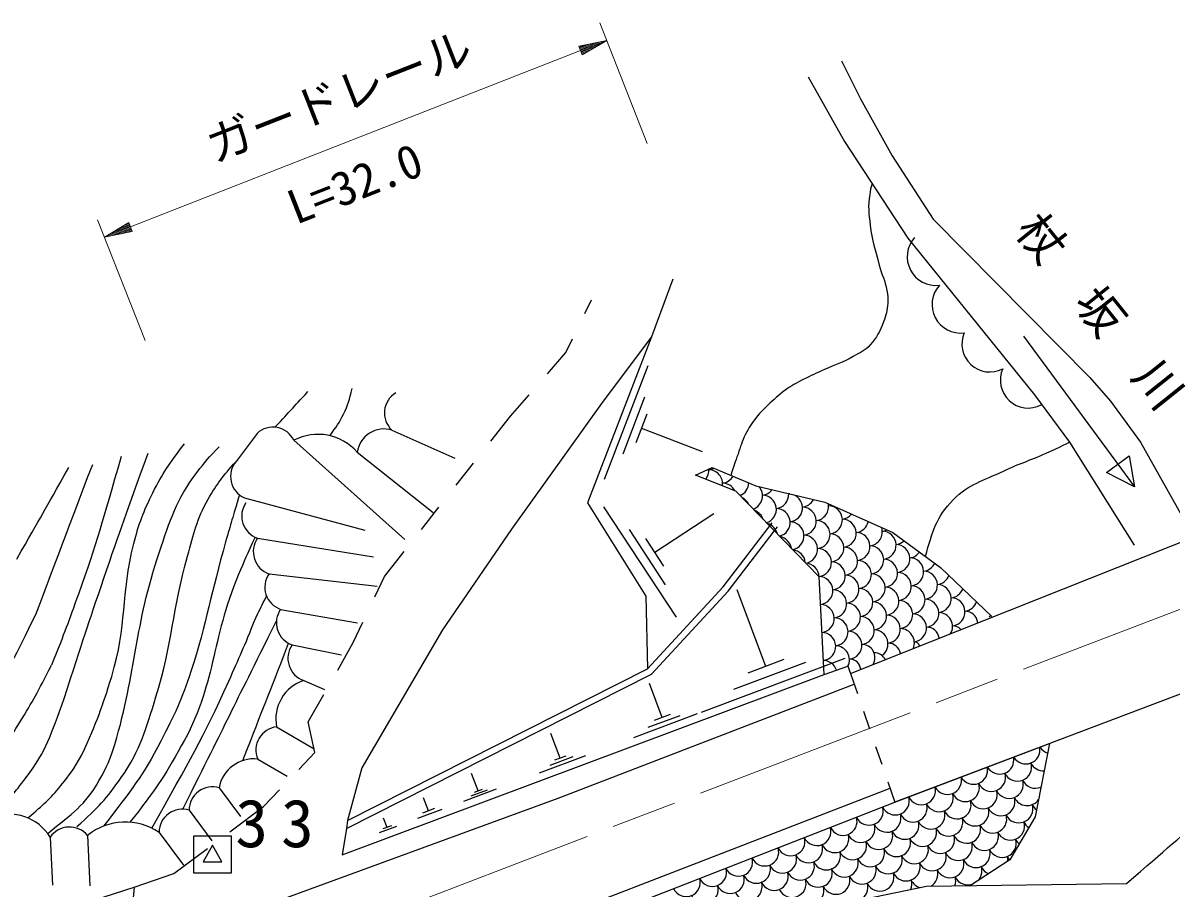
# Model space of a CAD drawing. Units: millimetres, scale not verified. Extents: x 40000 to 680000, y 20000 to 380000.
# Drawn here: x 356894 to 418299, y 271048 to 317347 of the extents above; entities that cross this region are included whole.
import ezdxf
from ezdxf.enums import TextEntityAlignment as Align

# ---------------------------------------------------------------- set-up
doc = ezdxf.new("R2010")
doc.units = ezdxf.units.MM
doc.header["$LTSCALE"] = 1000
doc.linetypes.add('CHAIN', pattern=[18.5, 12, -1.5, 3.5, -1.5])
for name, color, linetype, lineweight in [('M-BGD', 7, 'Continuous', 25), ('M-BMK', 2, 'CHAIN', 13), ('M-BMK-SRVR', 3, 'Continuous', 25), ('M-STR-HTXT', 7, 'Continuous', 13), ('M-STR-STR1', 1, 'Continuous', 25)]:
    doc.layers.add(name, color=color, linetype=linetype, lineweight=lineweight)
doc.styles.add('ＭＳ ゴシック', font='')
doc.styles.get('ＭＳ ゴシック').set_extended_font_data('MS Gothic')

msp = doc.modelspace()

# ---------------------------------------------------------------- linework, layer by layer
at = {"layer": 'M-BGD'}
for p, q in [((386940, 301795), (387295, 302534)), ((385936, 299704), (386291, 300443)), ((410416, 300578), (416343, 292524)), ((384948, 298571), (385936, 299704)), ((387995, 292926), (390340, 299015)), ((382976, 296307), (383963, 297440)), ((388987, 294292), (390159, 297336)), ((381920, 294962), (382976, 296307)), ((389686, 294897), (390272, 296419)), ((369416, 295383), (368293, 293883)), ((376625, 295558), (379991, 294062)), ((389979, 295658), (393226, 294407)), ((371381, 295013), (377322, 289695)), ((374774, 294375), (378832, 291151)), ((414850, 293288), (416058, 294177)), ((416058, 294177), (416343, 292524)), ((380066, 292603), (380993, 293783)), ((416343, 292524), (414850, 293288)), ((368737, 291933), (375187, 290204)), ((378213, 290244), (379140, 291424)), ((391844, 285546), (387964, 291452)), ((390692, 289017), (393841, 291086)), ((391268, 287281), (389328, 290234)), ((369439, 289769), (375648, 288773)), ((391177, 288278), (390207, 289755)), ((376231, 287720), (377287, 289064)), ((370057, 287867), (375845, 287211)), ((375717, 286633), (376231, 287720)), ((396633, 282912), (395098, 287010)), ((370675, 285964), (374790, 285235)), ((374563, 284189), (375077, 285277)), ((371293, 284062), (373938, 283525)), ((373726, 282714), (374563, 284189)), ((400859, 283326), (393174, 280449)), ((398746, 283119), (394904, 281680)), ((397593, 283271), (395672, 282552)), ((373969, 272830), (399738, 282479)), ((399738, 282479), (401019, 282922)), ((371911, 282160), (373014, 281670)), ((391084, 280182), (390407, 281992)), ((372149, 279935), (372986, 281410)), ((392951, 280365), (389557, 279094)), ((392018, 280273), (390321, 279638)), ((391509, 280341), (390660, 280023)), ((370461, 279675), (372466, 278505)), ((372512, 278297), (372149, 279935)), ((385625, 277998), (385130, 279320)), ((371653, 277394), (372512, 278297)), ((369453, 277947), (371031, 277027)), ((386987, 278132), (384509, 277204)), ((386306, 278065), (385067, 277601)), ((385934, 278114), (385315, 277883)), ((381240, 276245), (380892, 277174)), ((367383, 276411), (368521, 274877)), ((382199, 276339), (380456, 275686)), ((381458, 276327), (381022, 276163)), ((369759, 275406), (370619, 276308)), ((378583, 275182), (378324, 275874)), ((381719, 276292), (380848, 275966)), ((365777, 275220), (366999, 273573)), ((367959, 274063), (369759, 275406)), ((379296, 275252), (377999, 274767)), ((378907, 275304), (378259, 275061)), ((374249, 274658), (374207, 274235)), ((376368, 274296), (376183, 274790)), ((364171, 274028), (365476, 272269)), ((374207, 274235), (373969, 272830)), ((376877, 274346), (375951, 274000)), ((376599, 274383), (376136, 274210)), ((358353, 273771), (358467, 271203)), ((360351, 273860), (360470, 271169)), ((364956, 271823), (366756, 273166)), ((362850, 271095), (364956, 271823)), ((362850, 271095), (362771, 270347))]:
    msp.add_line(p, q, dxfattribs=at)
for points in [[(400669, 315313), (401685, 313281), (403378, 310233), (405580, 306846), (413962, 298380), (415062, 297110), (416671, 294908), (419042, 290675)], [(398891, 314466), (400838, 310995), (404225, 305830), (410998, 297448), (412861, 294908), (416332, 289405)], [(391646, 303634), (390505, 300556), (387933, 297110), (383022, 290250), (379334, 284875), (375025, 277489), (374249, 274658)], [(390505, 300556), (387083, 291672), (390209, 286671), (390293, 282783)], [(392864, 293151), (393748, 293550), (396088, 292579), (399777, 291695), (403416, 290068), (405972, 288208), (408722, 285587)], [(399738, 282479), (399475, 287705), (395021, 292288), (392864, 293151)], [(374249, 274658), (390293, 282783), (394341, 287172), (396972, 290591)], [(374207, 274235), (390513, 282491), (394616, 286940), (397257, 290371)], [(276717, 274334), (282644, 271879), (288486, 269678), (293227, 267984), (297630, 266545), (300339, 265698), (304742, 264598), (309652, 263582), (313462, 262989), (318288, 262396), (322606, 262058), (324892, 261973), (329718, 261973), (332682, 262058), (342757, 263074), (352663, 265190), (359098, 266884), (370274, 270270), (385514, 275858), (401348, 281968)], [(385407, 268560), (403524, 275647), (411802, 278785), (411031, 274860), (409673, 272563)], [(411802, 278785), (411031, 274860), (409673, 272563), (407570, 271179)], [(279003, 263243), (284422, 261042), (299069, 255877), (304742, 254438), (308298, 253676), (317780, 252406), (323453, 252067), (328702, 252067), (334629, 252321), (337423, 252575), (340132, 252914), (344620, 253676), (347752, 254353), (351478, 255284), (353848, 255962), (358420, 257570), (364601, 259941), (369681, 262058), (384836, 269254), (403268, 276389)], [(296783, 272218), (297721, 271867), (303726, 269932), (305758, 269339), (308552, 268492), (309568, 268408), (312277, 267815), (312954, 267646), (316680, 266884), (324723, 266037), (328872, 265868), (332936, 265868), (337084, 265952), (341656, 266460), (344620, 266799), (345890, 266968), (351393, 267900), (354018, 268492), (357912, 269508), (362850, 271095)], [(293058, 257147), (300560, 254696), (308964, 252828), (314350, 251954), (320999, 251445), (327404, 251396), (334271, 251566), (342764, 252585), (349194, 253823), (354168, 255327), (363194, 258530), (370543, 261594), (371255, 261513), (386205, 266727), (389247, 267844), (405223, 271149), (415911, 271286)]]:
    msp.add_lwpolyline(points, dxfattribs=at)
for centre, radius, start, end in [((405718, 304832), 1532, 137.85788, 277.21977), ((407047, 302284), 1532, 137.85788, 277.21977), ((408605, 300160), 1494, 156.13183, 297.52967), ((410662, 298231), 1494, 156.13183, 297.52967), ((377474, 296475), 1250, 120.96376, 227.22396), ((370260, 294461), 1250, 26.21442, 132.47462), ((376209, 294169), 1450, 73.34226, 171.8429), ((372670, 292529), 2799, 41.257, 117.43204), ((369246, 293074), 1250, 139.67416, 245.93437), ((392828, 293395), 752, 321.71124, 5.86692), ((393489, 294179), 752, 276.83697, 297.57197), ((393565, 292681), 752, 351.71459, 88.93723), ((394226, 293466), 752, 276.83697, 329.42804), ((394302, 291967), 752, 26.89627, 88.93723), ((394963, 292752), 752, 292.1771, 358.66894), ((395700, 292038), 752, 289.6032, 41.66434), ((396361, 292822), 752, 276.83697, 323.00223), ((395039, 291254), 752, 24.57397, 63.78521), ((396437, 291324), 752, 286.97526, 88.93723), ((397098, 292108), 752, 276.83697, 3.72065), ((397759, 292893), 752, 276.83697, 279.02293), ((397835, 291395), 752, 84.41078, 88.93723), ((397835, 291395), 752, 276.83697, 68.6231), ((398496, 292179), 752, 276.83697, 333.27372), ((369844, 290952), 1250, 144.86299, 251.12319), ((395775, 290540), 752, 18.43845, 69.92073), ((397174, 290610), 752, 284.28378, 88.93723), ((398572, 290681), 752, 276.83697, 88.93723), ((399233, 291465), 752, 276.83697, 10.94036), ((399895, 292249), 752, 276.83697, 288.39685), ((399970, 290751), 752, 276.83697, 88.93723), ((396512, 289826), 752, 13.44079, 74.9184), ((397911, 289897), 752, 281.5175, 88.93723), ((399309, 289967), 752, 276.83697, 88.93723), ((400631, 291536), 752, 276.83697, 320.20709), ((400707, 290038), 752, 276.83697, 88.93723), ((401368, 290822), 752, 276.83697, 347.21997), ((397249, 289112), 752, 9.0893, 79.26988), ((398647, 289183), 752, 278.66273, 88.93723), ((400046, 289253), 752, 276.83697, 88.93723), ((401444, 289324), 752, 276.83697, 88.93723), ((402105, 290108), 752, 276.83697, 17.42891), ((402767, 290892), 752, 276.83697, 295.47644), ((402842, 289394), 752, 276.83697, 88.93723), ((370462, 289049), 1250, 144.86299, 251.12319), ((399384, 288469), 752, 276.83697, 88.93723), ((400783, 288539), 752, 276.83697, 88.93723), ((402181, 288610), 752, 276.83697, 88.93723), ((403503, 290179), 752, 276.83697, 313.15193), ((403579, 288681), 752, 276.83697, 88.93723), ((397986, 288398), 752, 5.16522, 83.19397), ((402918, 287896), 752, 276.83697, 88.93723), ((404240, 289465), 752, 276.83697, 324.14998), ((404316, 287967), 752, 276.83697, 88.93723), ((398723, 287685), 752, 1.54843, 86.81075), ((400121, 287755), 752, 276.83697, 88.93723), ((401519, 287826), 752, 276.83697, 88.93723), ((404977, 288751), 752, 276.83697, 335.15548), ((405053, 287253), 752, 276.83697, 88.93723), ((371080, 287147), 1250, 144.86299, 251.12319), ((399460, 286971), 752, 276.83697, 88.93723), ((400858, 287041), 752, 276.83697, 88.93723), ((402256, 287112), 752, 276.83697, 88.93723), ((403655, 287182), 752, 276.83697, 88.93723), ((405714, 288037), 752, 276.83697, 340.00761), ((400197, 286257), 752, 276.83697, 88.93723), ((401595, 286328), 752, 276.83697, 88.93723), ((402993, 286398), 752, 276.83697, 88.93723), ((404391, 286469), 752, 276.83697, 88.93723), ((405790, 286539), 752, 276.83697, 88.93723), ((406451, 287323), 752, 276.83697, 340.70685), ((399535, 285473), 752, 276.83697, 88.93723), ((400934, 285543), 752, 276.83697, 88.93723), ((402332, 285614), 752, 276.83697, 88.93723), ((403730, 285684), 752, 276.83697, 88.93723), ((405128, 285755), 752, 276.83697, 88.93723), ((406527, 285825), 752, 276.83697, 88.93723), ((407188, 286610), 752, 276.83697, 341.40998), ((371697, 285245), 1250, 144.86299, 251.12319), ((401671, 284830), 752, 276.83697, 88.93723), ((403069, 284900), 752, 276.83697, 88.93723), ((404467, 284971), 752, 276.83697, 88.93723), ((405869, 285048), 745, 329.14747, 89.20312), ((407293, 285198), 666, 3.80663, 91.36469), ((407925, 285896), 752, 331.7792, 342.11715), ((400272, 284759), 752, 276.83697, 88.93723), ((403793, 284158), 780, 338.85335, 88.05224), ((405226, 284330), 678, 7.92936, 90.65278), ((406631, 284528), 551, 40.05939, 91.54379), ((399611, 283975), 752, 276.83697, 88.93723), ((401009, 284045), 752, 276.83697, 88.93723), ((402406, 284113), 754, 304.93213, 88.80387), ((372315, 283343), 1250, 144.86299, 251.12319), ((400348, 283261), 752, 333.23002, 88.93723), ((401767, 283386), 697, 328.12006, 90.6101), ((403160, 283465), 688, 11.60981, 90.13787), ((404577, 283942), 283, 13.65413, 94.18962), ((399687, 282477), 752, 17.98155, 88.93723), ((401118, 282716), 583, 3.89573, 91.8618), ((402418, 282949), 688, 28.78127, 90.13787), ((372591, 280098), 2172, 108.26321, 191.22391), ((370605, 278433), 1250, 96.61346, 202.87367), ((410533, 278444), 752, 210.78965, 10.734), ((411930, 278990), 752, 212.00923, 252.31639), ((369238, 276075), 1885, 83.42733, 169.71874), ((409136, 277897), 752, 209.57464, 11.94901), ((410090, 277519), 752, 205.31243, 17.41269), ((411486, 278065), 752, 205.31243, 272.02797), ((406342, 276805), 752, 207.15599, 14.36766), ((407739, 277351), 752, 208.36361, 13.16004), ((408693, 276972), 752, 205.31243, 17.41269), ((367027, 275213), 1250, 73.44293, 179.70313), ((404945, 276258), 752, 205.95122, 15.57243), ((407296, 276426), 752, 205.31243, 17.41269), ((409646, 276594), 752, 205.31243, 17.41269), ((411043, 277140), 752, 205.31243, 293.5753), ((411996, 276761), 752, 205.31243, 208.31231), ((410600, 276215), 752, 13.27332, 17.41269), ((403548, 275712), 752, 205.31243, 16.77491), ((405899, 275880), 752, 205.31243, 17.41269), ((406852, 275501), 752, 205.31243, 17.41269), ((408249, 276047), 752, 205.31243, 17.41269), ((409203, 275669), 752, 205.31243, 17.41269), ((410600, 276215), 752, 205.31243, 324.51055), ((365421, 274022), 1250, 73.44293, 179.70313), ((402151, 275165), 752, 205.31243, 17.41269), ((404502, 275333), 752, 205.31243, 17.41269), ((405455, 274954), 752, 205.31243, 17.41269), ((407806, 275122), 752, 205.31243, 17.41269), ((410156, 275290), 752, 205.31243, 17.41269), ((411553, 275836), 752, 205.31243, 233.37799), ((356128, 272386), 2621, 31.90716, 109.6675), ((362374, 271373), 3206, 55.9177, 129.13453), ((400754, 274619), 752, 205.31243, 17.41269), ((403105, 274787), 752, 205.31243, 17.41269), ((404058, 274408), 752, 205.31243, 17.41269), ((406409, 274576), 752, 205.31243, 17.41269), ((408759, 274743), 752, 205.31243, 17.41269), ((409713, 274365), 752, 205.31243, 17.41269), ((411110, 274911), 752, 205.31243, 236.23481), ((359385, 273066), 1250, 39.39601, 145.65622), ((399358, 274073), 752, 205.31243, 17.41269), ((400311, 273694), 752, 205.31243, 17.41269), ((401708, 274240), 752, 205.31243, 17.41269), ((402661, 273862), 752, 205.31243, 17.41269), ((405012, 274029), 752, 205.31243, 17.41269), ((405965, 273651), 752, 205.31243, 17.41269), ((407362, 274197), 752, 205.31243, 17.41269), ((408316, 273818), 752, 205.31243, 17.41269), ((397961, 273526), 752, 205.31243, 17.41269), ((398914, 273148), 752, 205.31243, 17.41269), ((401264, 273315), 752, 205.31243, 17.41269), ((403615, 273483), 752, 205.31243, 17.41269), ((404568, 273104), 752, 205.31243, 17.41269), ((406919, 273272), 752, 205.31243, 17.41269), ((409269, 273440), 752, 205.31243, 17.41269), ((410666, 273986), 752, 205.31243, 229.37908), ((395167, 272433), 752, 205.31243, 17.41269), ((396564, 272980), 752, 205.31243, 17.41269), ((397517, 272601), 752, 205.31243, 17.41269), ((399867, 272769), 752, 205.31243, 17.41269), ((402218, 272936), 752, 205.31243, 17.41269), ((403171, 272558), 752, 205.31243, 17.41269), ((405522, 272725), 752, 205.31243, 17.41269), ((407872, 272893), 752, 205.31243, 17.41269), ((410223, 273061), 752, 205.31243, 222.01136), ((408826, 272514), 752, 358.94538, 17.41269), ((393770, 271887), 752, 205.31243, 17.41269), ((396120, 272055), 752, 205.31243, 17.41269), ((398471, 272222), 752, 205.31243, 17.41269), ((399424, 271844), 752, 205.31243, 17.41269), ((400821, 272390), 752, 205.31243, 17.41269), ((401774, 272011), 752, 205.31243, 17.41269), ((404125, 272179), 752, 205.31243, 17.41269), ((406475, 272347), 752, 205.31243, 17.41269), ((407429, 271968), 752, 314.81921, 17.41269), ((408826, 272514), 752, 205.31243, 247.78086), ((392373, 271341), 752, 205.31243, 17.41269), ((394723, 271508), 752, 205.31243, 17.41269), ((397074, 271676), 752, 205.31243, 17.41269), ((398027, 271297), 752, 205.31243, 17.41269), ((400377, 271465), 752, 205.31243, 17.41269), ((402728, 271633), 752, 205.31243, 17.41269), ((403681, 271254), 752, 338.14124, 17.41269), ((405078, 271800), 752, 205.31243, 254.30296), ((405078, 271800), 752, 300.35948, 17.41269), ((406032, 271422), 752, 340.29318, 17.41269), ((407429, 271968), 752, 205.31243, 291.90704), ((393326, 270962), 752, 205.31243, 17.41269), ((395677, 271130), 752, 205.31243, 17.41269), ((398981, 270919), 752, 205.31243, 17.41269), ((401331, 271086), 752, 296.34397, 17.41269)]:
    msp.add_arc(centre, radius, start, end, dxfattribs=at)
for points, knots in [([(402314, 308745), (402234, 308486), (402221, 308392), (402181, 308163), (402071, 307532), (402138, 307161), (402207, 306524), (402300, 305673), (402475, 305215), (402691, 304387), (402830, 303853), (403005, 303578), (403102, 303034), (403149, 302770), (403161, 302616), (403143, 302348), (403117, 301948), (403073, 301717), (402925, 301344), (402720, 300826), (402567, 300537), (402207, 300112), (401928, 299781), (401666, 299705), (401292, 299487), (400725, 299158), (400358, 299070), (399763, 298796), (399315, 298589), (399055, 298490), (398619, 298260), (398232, 298056), (398007, 297949), (397656, 297688), (397267, 297398), (397068, 297210), (396720, 296871), (396478, 296636), (396333, 296510), (396127, 296242), (395869, 295907), (395734, 295708), (395540, 295332), (395337, 294940), (395288, 294691), (395139, 294276), (394980, 293833), (394933, 293686), (394754, 293133)], [0, 0, 0, 0, 1, 1, 1, 2, 2, 2, 3, 3, 3, 4, 4, 4, 5, 5, 5, 6, 6, 6, 7, 7, 7, 8, 8, 8, 9, 9, 9, 10, 10, 10, 11, 11, 11, 12, 12, 12, 13, 13, 13, 14, 14, 14, 15, 15, 15, 16, 16, 16, 16]), ([(373304, 295255), (373677, 295756), (373806, 295934), (374040, 296418), (374287, 296926), (374342, 297151), (374507, 297787)], [0, 0, 0, 0, 1, 1, 1, 2, 2, 2, 2]), ([(360029, 278144), (360889, 280038), (361120, 280686), (361638, 282378), (362463, 285070), (362135, 286759), (362823, 289490), (363099, 290586), (363338, 291186), (363839, 292199), (364379, 293293), (364679, 293680), (365532, 294824)], [0, 0, 0, 0, 1, 1, 1, 2, 2, 2, 3, 3, 3, 4, 4, 4, 4]), ([(405163, 288797), (405544, 290139), (405729, 290885), (406652, 291827), (407499, 292690), (408246, 292846), (409338, 293367), (410274, 293814), (410845, 293958), (411786, 294394), (412208, 294590), (412349, 294653), (412861, 294908)], [0, 0, 0, 0, 1, 1, 1, 2, 2, 2, 3, 3, 3, 4, 4, 4, 4]), ([(358215, 273971), (359552, 275063), (360202, 275453), (360960, 276790), (361370, 277511), (361573, 277941), (361807, 278737), (362968, 282677), (362858, 285092), (364178, 288982), (364777, 290747), (365070, 291824), (366210, 293300), (366639, 293856), (366812, 294096), (367395, 294654)], [0, 0, 0, 0, 1, 1, 1, 2, 2, 2, 3, 3, 3, 4, 4, 4, 5, 5, 5, 5]), ([(362146, 294146), (361120, 290602), (360875, 289617), (359860, 286780), (359323, 285283), (359144, 284779), (358420, 282970)], [0, 0, 0, 0, 1, 1, 1, 2, 2, 2, 2]), ([(359098, 281192), (360106, 284318), (360367, 285126), (361223, 287633), (362117, 290253), (362419, 291087), (363585, 294316)], [0, 0, 0, 0, 1, 1, 1, 2, 2, 2, 2]), ([(359775, 274334), (360939, 275382), (361357, 275825), (362146, 276959), (363194, 278467), (363460, 279524), (364008, 281277), (364909, 284156), (364868, 285913), (365702, 288812), (366052, 290029), (366173, 290762), (366802, 291860), (367290, 292712), (367546, 293042), (368293, 293883)], [0, 0, 0, 0, 1, 1, 1, 2, 2, 2, 3, 3, 3, 4, 4, 4, 5, 5, 5, 5]), ([(368470, 292095), (368105, 290877), (368017, 290560), (367734, 289574), (366959, 286876), (366733, 285304), (365871, 282632), (365384, 281123), (364992, 280313), (364262, 278906), (363277, 277005), (362734, 276367), (361202, 274357)], [0, 0, 0, 0, 1, 1, 1, 2, 2, 2, 3, 3, 3, 4, 4, 4, 4]), ([(369305, 289824), (368853, 288877), (368749, 288593), (368411, 287796), (366941, 284330), (367228, 281923), (365363, 278652), (364410, 276980), (363997, 276291), (362602, 274570)], [0, 0, 0, 0, 1, 1, 1, 2, 2, 2, 3, 3, 3, 3]), ([(351037, 276784), (352119, 277823), (352427, 278092), (353256, 278991), (353557, 279318), (353731, 279497), (354018, 279838), (354397, 280288), (354598, 280550), (354949, 281023), (356194, 282699), (356460, 283456), (357574, 285680)], [0, 0, 0, 0, 1, 1, 1, 2, 2, 2, 3, 3, 3, 4, 4, 4, 4]), ([(363786, 274251), (365839, 277943), (366486, 278956), (367903, 282124), (368490, 283436), (368699, 283883), (369342, 285510)], [0, 0, 0, 0, 1, 1, 1, 2, 2, 2, 2]), ([(353432, 275558), (354259, 276471), (354498, 276742), (355118, 277552), (355799, 278440), (356134, 278974), (356727, 279922), (357449, 281077), (357659, 281503), (358420, 282970)], [0, 0, 0, 0, 1, 1, 1, 2, 2, 2, 3, 3, 3, 3]), ([(415911, 271286), (418111, 273191), (418685, 273738), (420566, 275181), (421222, 275684), (421588, 275968), (422259, 276451), (426701, 279648), (428788, 280214), (434705, 282886)], [0, 0, 0, 0, 1, 1, 1, 2, 2, 2, 3, 3, 3, 3]), ([(355213, 274945), (356121, 275763), (356418, 276109), (357066, 276959), (358177, 278418), (358371, 279225), (359098, 281192)], [0, 0, 0, 0, 1, 1, 1, 2, 2, 2, 2]), ([(415824, 257147), (417699, 261045), (418441, 262503), (420820, 265444), (423391, 268624), (425505, 269777), (428601, 272449), (432131, 275494), (433347, 276444), (437838, 280007)], [0, 0, 0, 0, 1, 1, 1, 2, 2, 2, 3, 3, 3, 3]), ([(357152, 274799), (358016, 275544), (358319, 275781), (358928, 276536), (359407, 277128), (359571, 277375), (360029, 278144)], [0, 0, 0, 0, 1, 1, 1, 2, 2, 2, 2])]:
    msp.add_open_spline(points, degree=3, knots=knots, dxfattribs=at)
for points in [[(370373, 295706), (371255, 296662), (371255, 296662), (372136, 297618)], [(356558, 288643), (357955, 291098), (357955, 291098), (359352, 293554)], [(357574, 285680), (359098, 289701), (359098, 289701), (360622, 293723)], [(369342, 285510), (369631, 286090), (369631, 286090), (369920, 286670)], [(365449, 275271), (367950, 280309), (367950, 280309), (370451, 285347)], [(368649, 277866), (369876, 281005), (369876, 281005), (371104, 284145)]]:
    msp.add_open_spline(points, degree=3, dxfattribs=at)
at = {"layer": 'M-BMK'}
msp.add_lwpolyline([(368538, 266823), (375862, 269508), (441648, 294739), (446135, 296432), (453840, 299057), (460539, 301067)], dxfattribs=at)
at = {"layer": 'M-BMK-SRVR'}
for p, q in [((366032, 271851), (366032, 273851)), ((366032, 273851), (368032, 273851)), ((367032, 273351), (366532, 272451)), ((367532, 272451), (367032, 273351)), ((368032, 273851), (368032, 271851)), ((366532, 272451), (367532, 272451)), ((368032, 271851), (366032, 271851))]:
    msp.add_line(p, q, dxfattribs=at)
at = {"layer": 'M-STR-HTXT'}
for p, q in [((390282, 310890), (387749, 317347)), ((388114, 316416), (386627, 316101)), ((387519, 316290), (386681, 315961)), ((386700, 315915), (387817, 316353)), ((388114, 316416), (386718, 315868)), ((386736, 315821), (387853, 316260)), ((388114, 316416), (386809, 315635)), ((362650, 306427), (386718, 315868)), ((386627, 316101), (386809, 315635)), ((386924, 316164), (386645, 316054)), ((386663, 316008), (387222, 316227)), ((387592, 316104), (386754, 315775)), ((386773, 315728), (387331, 315948)), ((387070, 315791), (386791, 315682)), ((363422, 300353), (360889, 306810)), ((361254, 305879), (362559, 306660)), ((361254, 305879), (362650, 306427)), ((362632, 306473), (361515, 306035)), ((361776, 306191), (362614, 306520)), ((362595, 306567), (362037, 306347)), ((362298, 306503), (362577, 306613)), ((362742, 306194), (362559, 306660)), ((361254, 305879), (362742, 306194)), ((362669, 306380), (361551, 305942)), ((361849, 306005), (362687, 306334)), ((362705, 306287), (362146, 306068)), ((362444, 306131), (362723, 306241))]:
    msp.add_line(p, q, dxfattribs=at)
at = {"layer": 'M-STR-STR1'}
for p, q in [((401151, 282538), (438492, 297374)), ((441222, 289938), (403524, 275647)), ((401019, 282922), (401151, 282538)), ((401151, 282538), (401524, 281456)), ((401849, 280511), (402175, 279565)), ((402500, 278619), (402826, 277674)), ((403151, 276728), (403524, 275647))]:
    msp.add_line(p, q, dxfattribs=at)

# ---------------------------------------------------------------- texts
at = {"layer": 'M-BGD', "style": 'ＭＳ ゴシック'}
msp.add_text('杖\u3000坂\u3000川', height=1833, rotation=308.669, dxfattribs=at).set_placement((413364, 301001), align=Align.BOTTOM_CENTER)
at = {"layer": 'M-BGD', "insert": (368255, 273191), "char_height": 2566, "attachment_point": 7, "style": 'ＭＳ ゴシック'}
msp.add_mtext('\\T1.4;33', dxfattribs=at)
at = {"layer": 'M-STR-HTXT', "style": 'ＭＳ ゴシック'}
for s, p in [('ガードレール', (374319, 312078)), ('L=32.0', (375180, 307390))]:
    msp.add_text(s, height=1833, rotation=21.419, dxfattribs=at).set_placement(p, align=Align.BOTTOM_CENTER)

doc.saveas('drawing.dxf')
